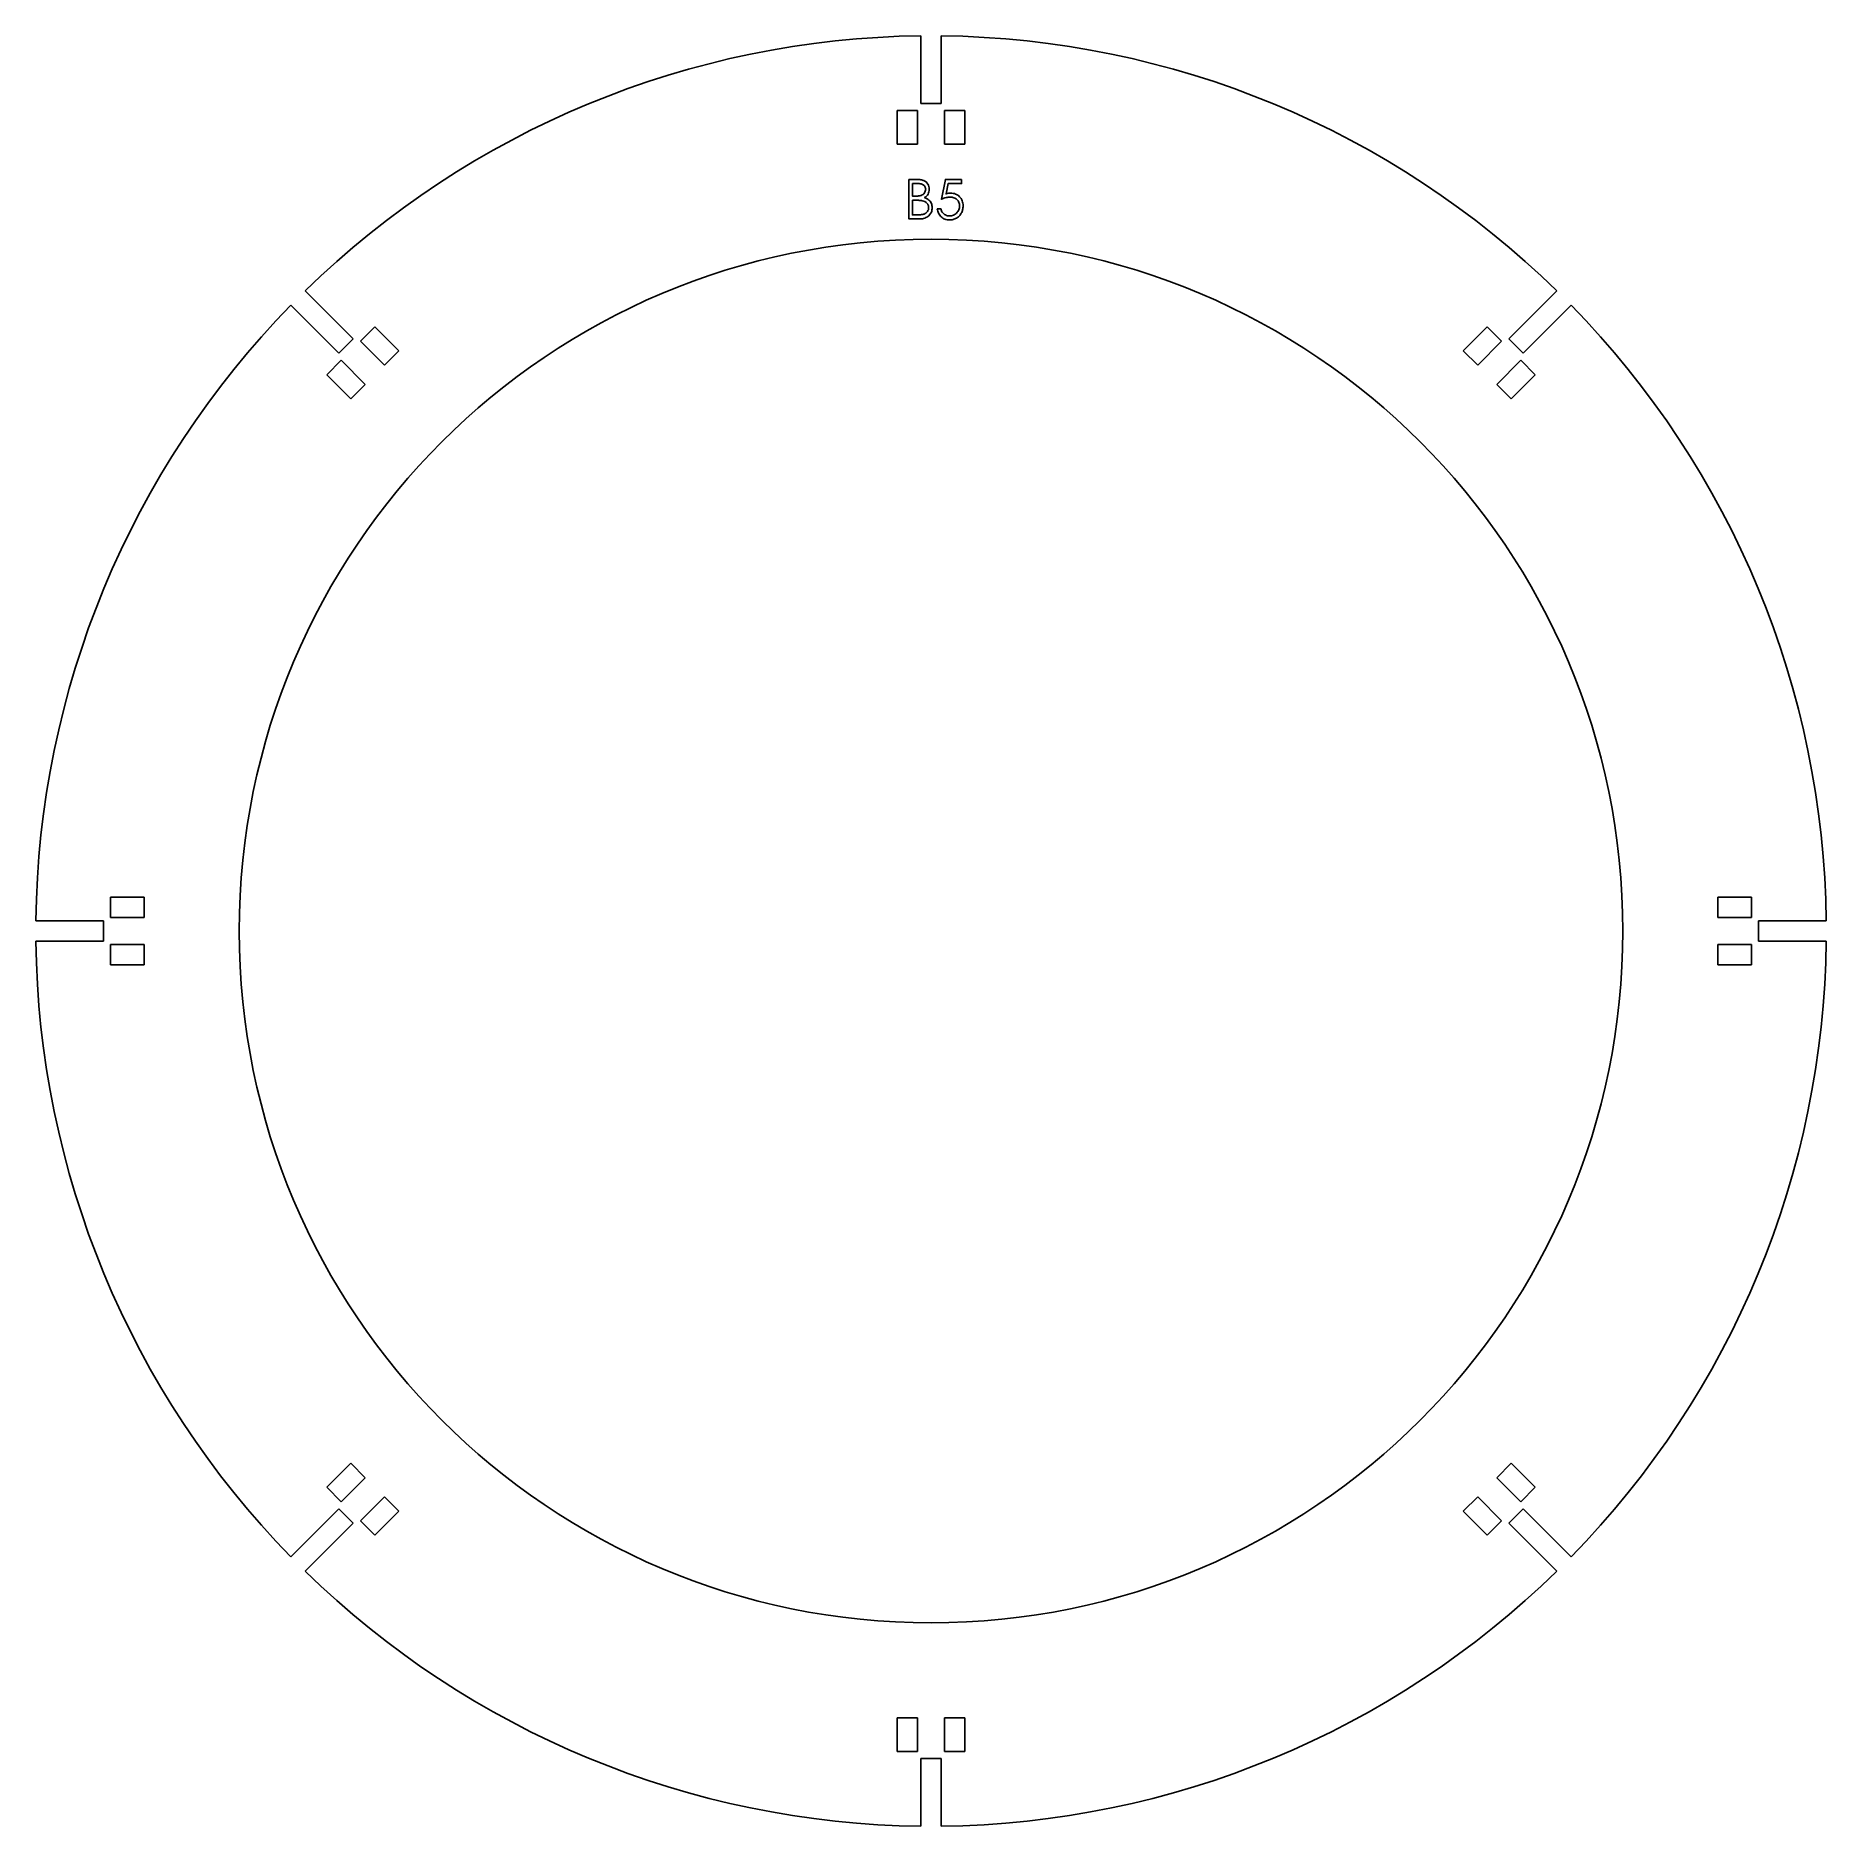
# Model space of a CAD drawing. Header units: millimetres. Extents: x 25 to 289, y 27 to 291.
import ezdxf

# ---------------------------------------------------------------- set-up
doc = ezdxf.new("R2010")
doc.units = ezdxf.units.MM

msp = doc.modelspace()

# ---------------------------------------------------------------- linework, layer by layer
at = {"color": 7, "linetype": 'Continuous', "lineweight": 25}
for p, q in [((155.62, 291.25), (155.62, 281.25)), ((158.62, 281.25), (158.62, 291.25)), ((155.12, 280.25), (152.12, 280.25)), ((152.12, 280.25), (152.12, 275.25)), ((155.12, 275.25), (155.12, 280.25)), ((155.62, 281.25), (158.62, 281.25)), ((159.12, 280.25), (159.12, 275.25)), ((162.12, 280.25), (159.12, 280.25)), ((162.12, 275.25), (162.12, 280.25)), ((152.12, 275.25), (155.12, 275.25)), ((159.12, 275.25), (162.12, 275.25)), ((71.91, 246.58), (64.84, 253.65)), ((249.39, 253.65), (242.32, 246.58)), ((62.72, 251.53), (69.79, 244.46)), ((244.45, 244.46), (251.52, 251.53)), ((75.09, 248.35), (72.97, 246.23)), ((78.63, 244.81), (75.09, 248.35)), ((239.14, 248.35), (235.61, 244.81)), ((241.26, 246.23), (239.14, 248.35)), ((69.79, 244.46), (71.91, 246.58)), ((72.97, 246.23), (76.51, 242.69)), ((237.73, 242.69), (241.26, 246.23)), ((242.32, 246.58), (244.45, 244.46)), ((70.14, 243.4), (68.02, 241.28)), ((73.68, 239.86), (70.14, 243.4)), ((76.51, 242.69), (78.63, 244.81)), ((235.61, 244.81), (237.73, 242.69)), ((244.09, 243.4), (240.56, 239.86)), ((246.21, 241.28), (244.09, 243.4)), ((68.02, 241.28), (71.56, 237.74)), ((242.68, 237.74), (246.21, 241.28)), ((71.56, 237.74), (73.68, 239.86)), ((240.56, 239.86), (242.68, 237.74)), ((41.11, 164.25), (36.11, 164.25)), ((36.11, 164.25), (36.11, 161.25)), ((41.11, 161.25), (41.11, 164.25)), ((273.12, 164.25), (273.12, 161.25)), ((278.12, 164.25), (273.12, 164.25)), ((278.12, 161.25), (278.12, 164.25)), ((36.11, 161.25), (41.11, 161.25)), ((273.12, 161.25), (278.12, 161.25)), ((35.11, 160.75), (25.11, 160.75)), ((35.11, 157.75), (35.11, 160.75)), ((289.12, 160.75), (279.12, 160.75)), ((279.12, 160.75), (279.12, 157.75)), ((25.11, 157.75), (35.11, 157.75)), ((41.11, 157.25), (36.11, 157.25)), ((36.11, 157.25), (36.11, 154.25)), ((41.11, 154.25), (41.11, 157.25)), ((278.12, 157.25), (273.12, 157.25)), ((273.12, 157.25), (273.12, 154.25)), ((278.12, 154.25), (278.12, 157.25)), ((279.12, 157.75), (289.12, 157.75)), ((36.11, 154.25), (41.11, 154.25)), ((273.12, 154.25), (278.12, 154.25)), ((71.56, 80.76), (68.02, 77.23)), ((73.68, 78.64), (71.56, 80.76)), ((242.68, 80.76), (240.56, 78.64)), ((246.21, 77.23), (242.68, 80.76)), ((68.02, 77.23), (70.14, 75.1)), ((70.14, 75.1), (73.68, 78.64)), ((240.56, 78.64), (244.09, 75.1)), ((244.09, 75.1), (246.21, 77.23)), ((69.79, 74.04), (62.72, 66.97)), ((71.91, 71.92), (69.79, 74.04)), ((76.51, 75.81), (72.97, 72.28)), ((78.63, 73.69), (76.51, 75.81)), ((237.73, 75.81), (235.61, 73.69)), ((241.26, 72.28), (237.73, 75.81)), ((244.45, 74.04), (242.32, 71.92)), ((251.52, 66.97), (244.45, 74.04)), ((64.84, 64.85), (71.91, 71.92)), ((72.97, 72.28), (75.09, 70.15)), ((75.09, 70.15), (78.63, 73.69)), ((235.61, 73.69), (239.14, 70.15)), ((239.14, 70.15), (241.26, 72.28)), ((242.32, 71.92), (249.39, 64.85)), ((155.12, 43.25), (152.12, 43.25)), ((152.12, 43.25), (152.12, 38.25)), ((155.12, 38.25), (155.12, 43.25)), ((162.12, 43.25), (159.12, 43.25)), ((159.12, 43.25), (159.12, 38.25)), ((162.12, 38.25), (162.12, 43.25)), ((152.12, 38.25), (155.12, 38.25)), ((158.62, 37.25), (155.62, 37.25)), ((155.62, 37.25), (155.62, 27.25)), ((158.62, 27.25), (158.62, 37.25)), ((159.12, 38.25), (162.12, 38.25))]:
    msp.add_line(p, q, dxfattribs=at)
at = {"color": 7, "linetype": 'Continuous', "flags": 128}
for points in [[(153.86, 270.07), (155, 270.07), (155, 270.07), (155.16, 270.07), (155.32, 270.06), (155.47, 270.05), (155.6, 270.03), (155.73, 270.01), (155.85, 269.98), (155.96, 269.94), (156.05, 269.91), (156.23, 269.81), (156.38, 269.7), (156.52, 269.56), (156.63, 269.39), (156.73, 269.22), (156.79, 269.03), (156.83, 268.83), (156.85, 268.63), (156.85, 268.63), (156.84, 268.44), (156.8, 268.25), (156.75, 268.08), (156.68, 267.91), (156.58, 267.76), (156.47, 267.62), (156.33, 267.5), (156.17, 267.39), (156.17, 267.39), (156.37, 267.31), (156.55, 267.23), (156.69, 267.13), (156.82, 267.03), (156.93, 266.92), (157.02, 266.81), (157.1, 266.68), (157.17, 266.54), (157.22, 266.39), (157.26, 266.23), (157.29, 266.07), (157.3, 265.9), (157.3, 265.9), (157.29, 265.73), (157.26, 265.57), (157.22, 265.41), (157.17, 265.26), (157.1, 265.12), (157.01, 264.98), (156.91, 264.85), (156.79, 264.73), (156.66, 264.62), (156.52, 264.52), (156.36, 264.44), (156.2, 264.37), (156.03, 264.32), (155.84, 264.28), (155.64, 264.26), (155.44, 264.25), (155.44, 264.25), (153.86, 264.25), (153.86, 264.25), (153.86, 270.07)], [(154.38, 269.47), (154.38, 267.61), (154.38, 267.61), (154.74, 267.61), (154.74, 267.61), (154.89, 267.61), (155.03, 267.62), (155.17, 267.63), (155.29, 267.64), (155.4, 267.65), (155.5, 267.67), (155.59, 267.7), (155.67, 267.72), (155.82, 267.79), (155.94, 267.87), (156.05, 267.96), (156.15, 268.08), (156.23, 268.2), (156.28, 268.34), (156.31, 268.47), (156.33, 268.62), (156.33, 268.62), (156.32, 268.72), (156.31, 268.81), (156.28, 268.89), (156.25, 268.98), (156.21, 269.05), (156.16, 269.12), (156.1, 269.19), (156.03, 269.25), (155.95, 269.3), (155.86, 269.35), (155.76, 269.39), (155.65, 269.42), (155.53, 269.44), (155.39, 269.46), (155.25, 269.47), (155.09, 269.47), (155.09, 269.47), (154.38, 269.47)], [(161.62, 270.07), (161.62, 269.47), (161.62, 269.47), (159.64, 269.47), (159.64, 269.47), (159.33, 267.94), (159.33, 267.94), (159.52, 267.99), (159.69, 268.03), (159.86, 268.05), (160.02, 268.06), (160.02, 268.06), (160.21, 268.05), (160.4, 268.02), (160.57, 267.98), (160.74, 267.92), (160.9, 267.85), (161.05, 267.76), (161.2, 267.65), (161.33, 267.52), (161.45, 267.38), (161.56, 267.24), (161.65, 267.08), (161.72, 266.91), (161.78, 266.74), (161.81, 266.55), (161.84, 266.36), (161.85, 266.15), (161.85, 266.15), (161.84, 266.01), (161.83, 265.87), (161.81, 265.73), (161.78, 265.6), (161.74, 265.47), (161.7, 265.34), (161.64, 265.22), (161.58, 265.1), (161.51, 264.98), (161.44, 264.87), (161.36, 264.77), (161.27, 264.67), (161.18, 264.58), (161.08, 264.5), (160.97, 264.43), (160.86, 264.36), (160.75, 264.3), (160.63, 264.25), (160.5, 264.2), (160.38, 264.17), (160.24, 264.14), (160.11, 264.12), (159.96, 264.11), (159.82, 264.1), (159.82, 264.1), (159.64, 264.11), (159.48, 264.13), (159.32, 264.17), (159.16, 264.22), (159.02, 264.28), (158.88, 264.36), (158.75, 264.45), (158.62, 264.56), (158.51, 264.68), (158.4, 264.81), (158.31, 264.94), (158.23, 265.08), (158.17, 265.24), (158.11, 265.4), (158.07, 265.57), (158.04, 265.74), (158.04, 265.74), (158.56, 265.74), (158.56, 265.74), (158.61, 265.58), (158.66, 265.43), (158.73, 265.3), (158.8, 265.18), (158.9, 265.08), (159, 264.99), (159.12, 264.9), (159.26, 264.83), (159.4, 264.77), (159.55, 264.73), (159.7, 264.71), (159.85, 264.7), (159.85, 264.7), (160, 264.71), (160.14, 264.73), (160.28, 264.76), (160.41, 264.81), (160.54, 264.86), (160.66, 264.94), (160.78, 265.02), (160.89, 265.12), (160.99, 265.23), (161.08, 265.34), (161.15, 265.47), (161.22, 265.6), (161.26, 265.73), (161.3, 265.87), (161.32, 266.02), (161.33, 266.18), (161.33, 266.18), (161.32, 266.32), (161.3, 266.45), (161.27, 266.57), (161.23, 266.69), (161.18, 266.81), (161.11, 266.91), (161.03, 267.01), (160.94, 267.1), (160.84, 267.19), (160.74, 267.26), (160.62, 267.32), (160.5, 267.37), (160.36, 267.41), (160.22, 267.44), (160.08, 267.45), (159.92, 267.46), (159.92, 267.46), (159.79, 267.46), (159.64, 267.44), (159.49, 267.42), (159.34, 267.39), (159.17, 267.34), (159, 267.29), (158.82, 267.23), (158.64, 267.16), (158.64, 267.16), (159.24, 270.07), (159.24, 270.07), (161.62, 270.07)], [(154.38, 267.01), (154.38, 264.85), (154.38, 264.85), (155.13, 264.85), (155.13, 264.85), (155.29, 264.85), (155.44, 264.86), (155.57, 264.86), (155.7, 264.88), (155.81, 264.89), (155.92, 264.92), (156.01, 264.94), (156.09, 264.97), (156.24, 265.04), (156.37, 265.12), (156.49, 265.23), (156.59, 265.35), (156.67, 265.48), (156.73, 265.61), (156.76, 265.76), (156.77, 265.9), (156.77, 265.9), (156.77, 266), (156.76, 266.09), (156.74, 266.17), (156.71, 266.26), (156.67, 266.33), (156.63, 266.41), (156.58, 266.49), (156.52, 266.56), (156.38, 266.69), (156.22, 266.8), (156.03, 266.88), (155.82, 266.94), (155.82, 266.94), (155.74, 266.96), (155.63, 266.97), (155.52, 266.99), (155.39, 266.99), (155.25, 267), (155.09, 267.01), (154.92, 267.01), (154.73, 267.01), (154.73, 267.01), (154.38, 267.01)]]:
    msp.add_lwpolyline(points, dxfattribs=at)
at = {"color": 7, "linetype": 'Continuous', "lineweight": 25}
msp.add_circle((157.12, 159.25), 102.01, dxfattribs=at)
for start, end in [(90.6511, 134.3489), (45.6511, 89.3489), (135.6511, 179.3489), (0.6511, 44.3489), (180.6511, 224.3489), (315.6511, 359.3489), (225.6511, 269.3489), (270.6511, 314.3489)]:
    msp.add_arc((157.12, 159.25), 132.01, start, end, dxfattribs=at)

doc.saveas('drawing.dxf')
